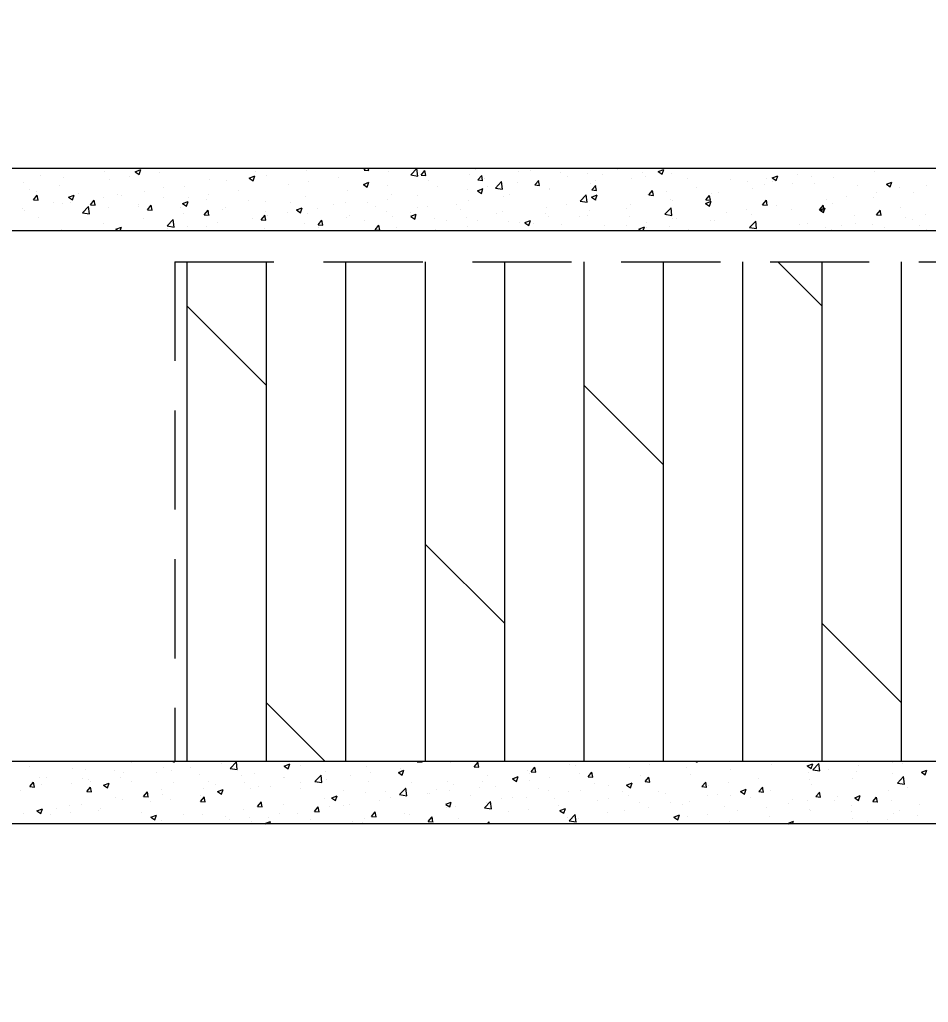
# Model space of a CAD drawing. Header units: millimetres. Extents: x 115500 to 206800, y -6300 to 53700.
# Drawn here: x 135354 to 138261, y 42729 to 45875 of the extents above; entities that cross this region are included whole.
import ezdxf

# ---------------------------------------------------------------- set-up
doc = ezdxf.new("R2010")
doc.units = ezdxf.units.MM
doc.linetypes.add('HIDDEN2', pattern=[4.7625, 3.175, -1.5875])
doc.layers.get('Defpoints').update_dxf_attribs({"color": 151, "lineweight": 9})
for name, color, linetype, lineweight in [('HT_Dim Grid$0$NDC_S_DIM', 1, 'Continuous', 15), ('NDC_S_BEAM', 3, 'HIDDEN2', 20), ('NDC_S_HATCH MATERIAL', 8, 'Continuous', 13), ('NDC_S_SLAB', 2, 'Continuous', 20)]:
    doc.layers.add(name, color=color, linetype=linetype, lineweight=lineweight)
doc.styles.add('HT_Dim Grid$0$NDC_DIM', font='', dxfattribs={"width": 0.75})
doc.styles.get('HT_Dim Grid$0$NDC_DIM').set_extended_font_data('Dotum')
doc.dimstyles.new('HT_Dim Grid$0$NDC_dim_150', dxfattribs={"dimscale": 150, "dimtxt": 2.5, "dimasz": 1.5, "dimexe": 1.5, "dimexo": 2.5, "dimgap": 1, "dimtad": 1, "dimdec": 0, "dimzin": 0, "dimdsep": 46, "dimtxsty": 'HT_Dim Grid$0$NDC_DIM', "dimblk": 'HT_Dim Grid$0$DIMMARK', "dimcen": 0.09, "dimdle": 1.2, "dimclrd": 1, "dimclre": 1, "dimclrt": 3, "dimadec": 0, "dimazin": 0, "dimtfac": 1, "dimtdec": 0, "dimtix": 1, "dimtofl": 0, "dimtmove": 0, "dimatfit": 3, "dimfxl": 8, "dimfxlon": 1, "dimtolj": 1, "dimtzin": 0, "dimarcsym": 0})

# ---------------------------------------------------------------- blocks, each defined once
blk = doc.blocks.new('HT_Dim Grid$0$DIMMARK')
at = {"layer": 'HT_Dim Grid$0$NDC_S_DIM', "color": 1}
blk.add_line((-1.5, 0), (1, 0), dxfattribs=at)
at = {"layer": 'HT_Dim Grid$0$NDC_S_DIM', "color": 2, "const_width": 0.1}
blk.add_lwpolyline([(-0.424, -0.424), (0.424, 0.424)], dxfattribs=at)
blk = doc.blocks.new('*D52')
at = {"layer": 'Defpoints', "color": 0, "ltscale": 200, "transparency": 16777216}
for p in [(191600, 51300), (130700, 38500), (191600, 38500)]:
    blk.add_point(p, dxfattribs=at)
at = {"layer": 'HT_Dim Grid$0$NDC_S_DIM', "color": 1, "lineweight": -2, "ltscale": 200, "transparency": 16777216}
for p, q in [((130700, 50100), (130700, 51525)), ((191600, 50100), (191600, 51525)), ((130925, 51300), (191375, 51300))]:
    blk.add_line(p, q, dxfattribs=at)
at = {"layer": 'HT_Dim Grid$0$NDC_S_DIM', "color": 1, "lineweight": -2, "ltscale": 200, "transparency": 16777216, "xscale": 225, "yscale": 225, "zscale": 225, "rotation": 180}
blk.add_blockref('HT_Dim Grid$0$DIMMARK', (130700, 51300), dxfattribs=at)
at = {"layer": 'HT_Dim Grid$0$NDC_S_DIM', "color": 1, "lineweight": -2, "ltscale": 200, "transparency": 16777216, "xscale": 225, "yscale": 225, "zscale": 225}
blk.add_blockref('HT_Dim Grid$0$DIMMARK', (191600, 51300), dxfattribs=at)
at = {"layer": 'HT_Dim Grid$0$NDC_S_DIM', "color": 3, "ltscale": 200, "transparency": 16777216, "insert": (161150, 51637.8), "char_height": 375, "attachment_point": 5, "style": 'HT_Dim Grid$0$NDC_DIM'}
blk.add_mtext('\\A1;60900', dxfattribs=at)
blk = doc.blocks.new('*D53')
at = {"layer": 'Defpoints', "color": 0, "ltscale": 200, "transparency": 16777216}
for p in [(140350, 50100), (130700, 38500), (140350, 38500)]:
    blk.add_point(p, dxfattribs=at)
at = {"layer": 'HT_Dim Grid$0$NDC_S_DIM', "color": 1, "lineweight": -2, "ltscale": 200, "transparency": 16777216}
for p, q in [((130700, 48900), (130700, 50325)), ((140350, 48900), (140350, 50325)), ((130925, 50100), (140125, 50100))]:
    blk.add_line(p, q, dxfattribs=at)
at = {"layer": 'HT_Dim Grid$0$NDC_S_DIM', "color": 1, "lineweight": -2, "ltscale": 200, "transparency": 16777216, "xscale": 225, "yscale": 225, "zscale": 225, "rotation": 180}
blk.add_blockref('HT_Dim Grid$0$DIMMARK', (130700, 50100), dxfattribs=at)
at = {"layer": 'HT_Dim Grid$0$NDC_S_DIM', "color": 1, "lineweight": -2, "ltscale": 200, "transparency": 16777216, "xscale": 225, "yscale": 225, "zscale": 225}
blk.add_blockref('HT_Dim Grid$0$DIMMARK', (140350, 50100), dxfattribs=at)
at = {"layer": 'HT_Dim Grid$0$NDC_S_DIM', "color": 3, "ltscale": 200, "transparency": 16777216, "insert": (135525, 50437.8), "char_height": 375, "attachment_point": 5, "style": 'HT_Dim Grid$0$NDC_DIM'}
blk.add_mtext('\\A1;9650', dxfattribs=at)

msp = doc.modelspace()

# ---------------------------------------------------------------- linework, layer by layer
at = {"layer": 'NDC_S_BEAM', "ltscale": 100}
for q in [(135850, 43500), (139950, 45100)]:
    msp.add_line((135850, 45100), q, dxfattribs=at)
at = {"layer": 'NDC_S_HATCH MATERIAL', "linetype": 'Continuous', "ltscale": 100}
for p, q in [((135371.1, 45400), (135371.2, 45400)), ((135371.2, 45400), (135371.2, 45400)), ((135420.6, 45377), (135420.6, 45377)), ((135626.8, 45389.9), (135626.8, 45389.9)), ((135704.2, 45372.3), (135704.2, 45372.3)), ((135723.6, 45388.2), (135741.4, 45395.1)), ((135723.6, 45388.2), (135736.2, 45379.6)), ((135736.2, 45379.6), (135741.3, 45395)), ((135800.4, 45384.9), (135800.4, 45384.9)), ((136088.6, 45367.9), (136106.4, 45374.7)), ((136101.2, 45359.3), (136106.4, 45374.6)), ((136110.1, 45389.9), (136110.1, 45389.9)), ((136144.7, 45376.4), (136144.7, 45376.4)), ((136273, 45392.7), (136273, 45392.7)), ((136456, 45393.6), (136461.4, 45400)), ((136456, 45393.6), (136471.2, 45392.2)), ((136470.9, 45392.2), (136469.4, 45400)), ((136534.4, 45390.2), (136534.4, 45390.2)), ((136598, 45398.5), (136598, 45398.5)), ((136605.2, 45377.9), (136625, 45398.5)), ((136605.2, 45378), (136627.7, 45374.4)), ((136627.7, 45374.3), (136624.9, 45398.5)), ((136638.2, 45377.6), (136650.4, 45392.2)), ((136638.2, 45377.6), (136653.3, 45376.3)), ((136653.1, 45376.2), (136650.1, 45392.2)), ((136792.5, 45380.4), (136792.5, 45380.4)), ((136813.3, 45396.1), (136813.3, 45396.1)), ((136820.3, 45361.7), (136832.6, 45376.3)), ((136835.2, 45360.3), (136832.3, 45376.2)), ((136922.9, 45398.3), (136922.9, 45398.3)), ((136948.9, 45390.4), (136948.9, 45390.4)), ((136988.4, 45390.9), (136988.4, 45390.9)), ((137084.5, 45384.6), (137084.5, 45384.6)), ((137108, 45374.3), (137108, 45374.3)), ((137171.6, 45382.7), (137171.6, 45382.7)), ((137220.1, 45378.9), (137220.1, 45378.9)), ((137267.8, 45395.3), (137267.8, 45395.3)), ((137345.5, 45385.9), (137345.5, 45385.9)), ((137355.7, 45373.2), (137355.7, 45373.2)), ((137397.1, 45388.8), (137414.9, 45395.6)), ((137397.1, 45388.7), (137409.7, 45380.2)), ((137409.7, 45380.2), (137414.9, 45395.5)), ((137438.7, 45383.2), (137438.7, 45383.2)), ((137762.2, 45368.5), (137780, 45375.3)), ((137774.8, 45359.8), (137779.9, 45375.2)), ((137841.3, 45379.5), (137841.3, 45379.5)), ((137886.9, 45373.3), (137886.9, 45373.3)), ((138035, 45398.8), (138035, 45398.8)), ((138088.6, 45388.7), (138088.6, 45388.7)), ((135366.5, 45354.6), (135366.5, 45354.6)), ((135480.2, 45342.8), (135480.2, 45342.8)), ((135494.8, 45370.9), (135494.8, 45370.9)), ((135640.6, 45363.9), (135640.6, 45363.9)), ((135882.4, 45339.5), (135882.4, 45339.5)), ((135961.9, 45364.4), (135961.9, 45364.4)), ((136014.3, 45358.6), (136014.3, 45358.6)), ((136088.6, 45367.8), (136101.2, 45359.3)), ((136214.2, 45348), (136214.2, 45348)), ((136277.8, 45356.4), (136277.8, 45356.4)), ((136374, 45369.1), (136374, 45369.1)), ((136453.6, 45347.5), (136466.3, 45339)), ((136453.7, 45347.6), (136471.4, 45354.4)), ((136466.3, 45339), (136471.4, 45354.3)), ((136532.3, 45345.1), (136532.3, 45345.1)), ((136660.6, 45361.3), (136660.6, 45361.3)), ((136692.1, 45340), (136692.1, 45340)), ((136820.3, 45361.7), (136835.5, 45360.3)), ((136840.2, 45365.4), (136840.2, 45365.4)), ((136851.4, 45340.5), (136851.4, 45340.5)), ((136876.3, 45335.8), (136896.1, 45356.4)), ((136898.8, 45332.3), (136896, 45356.4)), ((136947.6, 45353.2), (136947.6, 45353.2)), ((137002.5, 45345.7), (137014.8, 45360.3)), ((137002.5, 45345.7), (137017.7, 45344.4)), ((137017.4, 45344.4), (137014.5, 45360.3)), ((137180, 45349), (137180, 45349)), ((137184.7, 45329.8), (137197, 45344.4)), ((137199.6, 45328.4), (137196.7, 45344.3)), ((137197.4, 45360.5), (137197.4, 45360.5)), ((137310.4, 45366.9), (137310.4, 45366.9)), ((137491.3, 45367.4), (137491.3, 45367.4)), ((137626.9, 45361.7), (137626.9, 45361.7)), ((137681.5, 45358.4), (137681.5, 45358.4)), ((137738.8, 45347.9), (137738.8, 45347.9)), ((137745.1, 45366.8), (137745.1, 45366.8)), ((137762.1, 45368.4), (137774.8, 45359.8)), ((137762.5, 45356), (137762.5, 45356)), ((137826.3, 45351.8), (137826.3, 45351.8)), ((137898.1, 45350.3), (137898.1, 45350.3)), ((137958.2, 45370.8), (137958.2, 45370.8)), ((138033.6, 45344.5), (138033.6, 45344.5)), ((138127.2, 45348.1), (138145, 45354.9)), ((138127.2, 45348), (138139.8, 45339.5)), ((138139.8, 45339.5), (138144.9, 45354.9)), ((138255.1, 45342.6), (138255.1, 45342.6)), ((135384, 45330.1), (135384, 45330.1)), ((135398.1, 45298.1), (135410.3, 45312.7)), ((135408, 45323.6), (135408, 45323.6)), ((135413, 45296.7), (135410.1, 45312.7)), ((135510.2, 45306.3), (135528, 45313.2)), ((135522.8, 45297.7), (135527.9, 45313.1)), ((135543.6, 45317.9), (135543.6, 45317.9)), ((135665.7, 45313.6), (135665.7, 45313.6)), ((135679.1, 45312.1), (135679.1, 45312.1)), ((135754.1, 45323.3), (135754.1, 45323.3)), ((135813.8, 45339), (135813.8, 45339)), ((135957.6, 45314.2), (135957.6, 45314.2)), ((136053.8, 45326.9), (136053.8, 45326.9)), ((136269.9, 45308.2), (136269.9, 45308.2)), ((136401.8, 45327.2), (136401.8, 45327.2)), ((136544, 45314.6), (136544, 45314.6)), ((136627.4, 45311), (136627.4, 45311)), ((136787.8, 45332.1), (136787.8, 45332.1)), ((136818.6, 45327.1), (136831.3, 45318.6)), ((136818.7, 45327.2), (136836.5, 45334)), ((136831.3, 45318.6), (136836.4, 45334)), ((136876.2, 45335.9), (136898.8, 45332.4)), ((136901.1, 45309.7), (136901.1, 45309.7)), ((136919.8, 45313.7), (136919.8, 45313.7)), ((137048.1, 45330), (137048.1, 45330)), ((137049.2, 45335.1), (137049.2, 45335.1)), ((137147.4, 45293.8), (137167.1, 45314.4)), ((137169.9, 45290.3), (137167.1, 45314.4)), ((137183.7, 45306.9), (137201.5, 45313.7)), ((137184.7, 45329.8), (137199.9, 45328.5)), ((137196.3, 45298.3), (137201.5, 45313.6)), ((137361.3, 45316.3), (137361.3, 45316.3)), ((137366.9, 45313.9), (137379.1, 45328.5)), ((137366.9, 45313.9), (137382.1, 45312.5)), ((137381.8, 45312.5), (137378.9, 45328.4)), ((137424.9, 45324.6), (137424.9, 45324.6)), ((137521.1, 45337.3), (137521.1, 45337.3)), ((137549.1, 45297.9), (137561.3, 45312.5)), ((137564, 45296.5), (137561, 45312.5)), ((137567.6, 45317.7), (137567.6, 45317.7)), ((137590.6, 45322.5), (137590.6, 45322.5)), ((137698, 45335.5), (137698, 45335.5)), ((137998.5, 45308.8), (137998.5, 45308.8)), ((138094.7, 45321.4), (138094.7, 45321.4)), ((138169.2, 45338.8), (138169.2, 45338.8)), ((138213.8, 45320.4), (138213.8, 45320.4)), ((135398.1, 45298.1), (135413.3, 45296.8)), ((135461.5, 45289.5), (135461.5, 45289.5)), ((135491.7, 45286.3), (135491.7, 45286.3)), ((135510.1, 45306.2), (135522.8, 45297.7)), ((135517.6, 45288.2), (135517.6, 45288.2)), ((135554.6, 45256.6), (135574.3, 45277.2)), ((135577.1, 45253), (135574.3, 45277.2)), ((135580.3, 45282.2), (135592.5, 45296.8)), ((135580.3, 45282.2), (135595.5, 45280.9)), ((135595.2, 45280.8), (135592.3, 45296.7)), ((135597.1, 45283.7), (135597.1, 45283.7)), ((135623.7, 45305.4), (135623.7, 45305.4)), ((135732.7, 45278), (135732.7, 45278)), ((135733.6, 45284.7), (135733.6, 45284.7)), ((135762.5, 45266.3), (135774.7, 45280.8)), ((135777.4, 45264.9), (135774.4, 45280.8)), ((135814.7, 45306.4), (135814.7, 45306.4)), ((135875.2, 45286), (135893, 45292.8)), ((135875.2, 45285.9), (135887.8, 45277.4)), ((135887.8, 45277.4), (135893, 45292.7)), ((135894, 45305.9), (135894, 45305.9)), ((135950.3, 45300.7), (135950.3, 45300.7)), ((136085.9, 45294.9), (136085.9, 45294.9)), ((136141.6, 45291.9), (136141.6, 45291.9)), ((136221.5, 45289.2), (136221.5, 45289.2)), ((136357.1, 45283.5), (136357.1, 45283.5)), ((136395.8, 45289.2), (136395.8, 45289.2)), ((136467.6, 45290), (136467.6, 45290)), ((136492.7, 45277.7), (136492.7, 45277.7)), ((136531.2, 45298.4), (136531.2, 45298.4)), ((136657.5, 45276.8), (136657.5, 45276.8)), ((136753, 45284.2), (136753, 45284.2)), ((136789.4, 45295.8), (136789.4, 45295.8)), ((137104.7, 45282.5), (137104.7, 45282.5)), ((137147.3, 45293.9), (137169.9, 45290.4)), ((137183.7, 45306.8), (137196.3, 45298.3)), ((137200.9, 45295.2), (137200.9, 45295.2)), ((137307.4, 45282.4), (137307.4, 45282.4)), ((137435.7, 45298.6), (137435.7, 45298.6)), ((137442.5, 45297.1), (137442.5, 45297.1)), ((137548.7, 45286.5), (137566.5, 45293.4)), ((137548.7, 45286.4), (137561.3, 45277.9)), ((137549.1, 45297.9), (137564.3, 45296.6)), ((137561.3, 45277.9), (137566.5, 45293.3)), ((137731.3, 45282), (137743.5, 45296.6)), ((137731.3, 45282), (137746.4, 45280.6)), ((137746.2, 45280.6), (137743.2, 45296.5)), ((137774.5, 45279.3), (137774.5, 45279.3)), ((137913.4, 45266), (137925.7, 45280.6)), ((137928.3, 45264.7), (137925.4, 45280.6)), ((137934.9, 45300.4), (137934.9, 45300.4)), ((137955.1, 45286.3), (137955.1, 45286.3)), ((138085.5, 45304.2), (138085.5, 45304.2)), ((135363.4, 45270.1), (135363.4, 45270.1)), ((135369.4, 45262.7), (135369.4, 45262.7)), ((135554.5, 45256.7), (135577.1, 45253.1)), ((135573.8, 45263.7), (135573.8, 45263.7)), ((135637.4, 45272.1), (135637.4, 45272.1)), ((135762.5, 45266.3), (135777.7, 45264.9)), ((135868.3, 45272.3), (135868.3, 45272.3)), ((135879.3, 45255), (135879.3, 45255)), ((135944.7, 45250.3), (135956.9, 45264.9)), ((135944.7, 45250.3), (135959.8, 45249)), ((135959.6, 45248.9), (135956.6, 45264.9)), ((136003.9, 45266.5), (136003.9, 45266.5)), ((136011.2, 45274), (136011.2, 45274)), ((136126.8, 45234.4), (136139.1, 45249)), ((136141.7, 45233), (136138.8, 45248.9)), ((136139.5, 45260.8), (136139.5, 45260.8)), ((136147.4, 45247.8), (136147.4, 45247.8)), ((136211, 45256.2), (136211, 45256.2)), ((136240.2, 45265.6), (136258, 45272.5)), ((136240.2, 45265.6), (136252.8, 45257)), ((136247.7, 45263.7), (136247.7, 45263.7)), ((136252.8, 45257), (136258, 45272.4)), ((136275.1, 45255.1), (136275.1, 45255.1)), ((136307.2, 45268.9), (136307.2, 45268.9)), ((136410.7, 45249.4), (136410.7, 45249.4)), ((136529.2, 45260.5), (136529.2, 45260.5)), ((136604.8, 45258.8), (136604.8, 45258.8)), ((136605.2, 45245.2), (136617.9, 45236.7)), ((136605.3, 45245.3), (136623.1, 45252.1)), ((136617.9, 45236.7), (136623, 45252)), ((136628.3, 45272), (136628.3, 45272)), ((136763.9, 45266.3), (136763.9, 45266.3)), ((136880.7, 45253), (136880.7, 45253)), ((136899.5, 45260.6), (136899.5, 45260.6)), ((137035.1, 45254.8), (137035.1, 45254.8)), ((137041.1, 45274.1), (137041.1, 45274.1)), ((137045, 45245.4), (137045, 45245.4)), ((137146.2, 45246.2), (137146.2, 45246.2)), ((137170.6, 45249.1), (137170.6, 45249.1)), ((137176.9, 45264.5), (137176.9, 45264.5)), ((137294.4, 45271.6), (137294.4, 45271.6)), ((137418.4, 45251.7), (137438.2, 45272.3)), ((137418.4, 45251.8), (137441, 45248.3)), ((137441, 45248.2), (137438.2, 45272.3)), ((137614.7, 45258.3), (137614.7, 45258.3)), ((137678.3, 45266.6), (137678.3, 45266.6)), ((137694.9, 45251), (137694.9, 45251)), ((137823.2, 45267.2), (137823.2, 45267.2)), ((137913.4, 45266), (137928.6, 45264.7)), ((137913.7, 45266.1), (137926.4, 45257.6)), ((137913.8, 45266.2), (137931.6, 45273)), ((137926.4, 45257.6), (137931.5, 45272.9)), ((138024.5, 45247.2), (138024.5, 45247.2)), ((138095.6, 45250.1), (138107.9, 45264.7)), ((138095.6, 45250.1), (138110.8, 45248.8)), ((138110.5, 45248.7), (138107.6, 45264.6)), ((138172.7, 45272.6), (138172.7, 45272.6)), ((138251.9, 45250.8), (138251.9, 45250.8)), ((135413.4, 45242.6), (135413.4, 45242.6)), ((135620.6, 45220.8), (135620.6, 45220.8)), ((135751, 45238.7), (135751, 45238.7)), ((135825.6, 45214.5), (135845.4, 45235.1)), ((135825.6, 45214.6), (135848.2, 45211.1)), ((135848.2, 45211), (135845.4, 45235.1)), ((135890.8, 45214.1), (135890.8, 45214.1)), ((135987, 45226.7), (135987, 45226.7)), ((136099.6, 45238.3), (136099.6, 45238.3)), ((136126.8, 45234.4), (136142, 45233)), ((136266.8, 45223.6), (136266.8, 45223.6)), ((136309, 45218.4), (136321.3, 45233)), ((136309, 45218.4), (136324.2, 45217.1)), ((136323.9, 45217.1), (136321, 45233)), ((136398.8, 45242.6), (136398.8, 45242.6)), ((136456.7, 45233.4), (136456.7, 45233.4)), ((136491.2, 45202.5), (136503.5, 45217.1)), ((136506.1, 45201.1), (136503.2, 45217)), ((136546.2, 45243.6), (136546.2, 45243.6)), ((136681.8, 45237.9), (136681.8, 45237.9)), ((136721, 45232), (136721, 45232)), ((136784.5, 45240.3), (136784.5, 45240.3)), ((136817.4, 45232.2), (136817.4, 45232.2)), ((136916.7, 45229.2), (136916.7, 45229.2)), ((136953, 45226.4), (136953, 45226.4)), ((136970.3, 45225), (136988.1, 45231.8)), ((136970.3, 45224.9), (136982.9, 45216.3)), ((136982.9, 45216.3), (136988, 45231.7)), ((136998.1, 45220.8), (136998.1, 45220.8)), ((137088.6, 45220.7), (137088.6, 45220.7)), ((137224.2, 45215), (137224.2, 45215)), ((137294.5, 45216.1), (137294.5, 45216.1)), ((137306.2, 45243.4), (137306.2, 45243.4)), ((137358.1, 45224.5), (137358.1, 45224.5)), ((137432.6, 45214.1), (137432.6, 45214.1)), ((137441.8, 45237.6), (137441.8, 45237.6)), ((137454.3, 45237.1), (137454.3, 45237.1)), ((137564.5, 45233.1), (137564.5, 45233.1)), ((137577.4, 45231.9), (137577.4, 45231.9)), ((137689.5, 45209.7), (137709.3, 45230.3)), ((137712, 45206.2), (137709.2, 45230.3)), ((137713, 45226.2), (137713, 45226.2)), ((137848.6, 45220.5), (137848.6, 45220.5)), ((137876.4, 45221.8), (137876.4, 45221.8)), ((137984.2, 45214.7), (137984.2, 45214.7)), ((138027.9, 45221.3), (138027.9, 45221.3)), ((138082.4, 45219.6), (138082.4, 45219.6)), ((138188.3, 45242.4), (138188.3, 45242.4)), ((138210.7, 45235.9), (138210.7, 45235.9)), ((138233.5, 45216.9), (138233.5, 45216.9)), ((135488.7, 45201.8), (135488.7, 45201.8)), ((135661.8, 45204.1), (135679.6, 45210.9)), ((135661.8, 45204), (135667.6, 45200)), ((135675.9, 45200), (135679.5, 45210.8)), ((135827.2, 45205.7), (135827.2, 45205.7)), ((135951.5, 45212.9), (135951.5, 45212.9)), ((136138.5, 45207.3), (136138.5, 45207.3)), ((136308.6, 45208), (136308.6, 45208)), ((136491.2, 45202.5), (136506.4, 45201.2)), ((136560.5, 45210.8), (136560.5, 45210.8)), ((136684.7, 45200), (136685.6, 45201.2)), ((136685.6, 45200), (136685.4, 45201.1)), ((136786.3, 45211.3), (136786.3, 45211.3)), ((137335.3, 45204.6), (137353.1, 45211.4)), ((137335.3, 45204.5), (137342, 45200)), ((137349.3, 45200), (137353.1, 45211.4)), ((137359.8, 45209.3), (137359.8, 45209.3)), ((137495.4, 45203.5), (137495.4, 45203.5)), ((137689.5, 45209.8), (137712.1, 45206.3)), ((137868.1, 45200.2), (137868.1, 45200.2)), ((137931.7, 45208.6), (137931.7, 45208.6)), ((137952, 45201.7), (137952, 45201.7)), ((138119.8, 45209), (138119.8, 45209)), ((138255.4, 45203.3), (138255.4, 45203.3)), ((135890, 43500), (135890, 45100)), ((136144, 43500), (136144, 45100)), ((136398, 43500), (136398, 45100)), ((136652, 43500), (136652, 45100)), ((136906, 43500), (136906, 45100)), ((137160, 43500), (137160, 45100)), ((137414, 43500), (137414, 45100)), ((137668, 43500), (137668, 45100)), ((137921.9, 44957.9), (137779.9, 45100)), ((137922, 43500), (137922, 45100)), ((138176, 43500), (138176, 45100)), ((136143.9, 44703.9), (135889.9, 44957.9)), ((137413.9, 44449.9), (137159.9, 44703.9)), ((136905.9, 43941.9), (136651.9, 44195.9)), ((138175.9, 43687.9), (137921.9, 43941.9)), ((136331.9, 43500), (136143.9, 43687.9)), ((135712.3, 43498.1), (135712.3, 43498.1)), ((135843.9, 43500), (135848.2, 43497.1)), ((135848.2, 43497.1), (135849.2, 43500)), ((135946.4, 43498.4), (135946.4, 43498.4)), ((135998.2, 43491.9), (135998.2, 43491.9)), ((136027.7, 43477.7), (136047.5, 43498.3)), ((136050.2, 43474.2), (136047.4, 43498.3)), ((136200.6, 43485.3), (136213.3, 43476.7)), ((136200.7, 43485.3), (136218.5, 43492.2)), ((136213.3, 43476.7), (136218.4, 43492.1)), ((136253.7, 43485.5), (136253.7, 43485.5)), ((136464.3, 43484.9), (136464.3, 43484.9)), ((136626.2, 43498.9), (136627.1, 43500)), ((136626.2, 43498.9), (136641.4, 43497.6)), ((136641.1, 43497.5), (136640.7, 43500)), ((136732.2, 43497.2), (136732.2, 43497.2)), ((136808.4, 43483), (136820.6, 43497.6)), ((136823.3, 43481.6), (136820.4, 43497.5)), ((137112.1, 43488.8), (137112.1, 43488.8)), ((137132, 43486.5), (137132, 43486.5)), ((137369.3, 43489.7), (137369.3, 43489.7)), ((137518.2, 43500), (137521.8, 43497.6)), ((137521.8, 43497.6), (137522.6, 43500)), ((137758.3, 43491.6), (137758.3, 43491.6)), ((137874.2, 43485.9), (137892, 43492.7)), ((137874.2, 43485.8), (137886.8, 43477.3)), ((137886.8, 43477.3), (137892, 43492.6)), ((137891.6, 43472.9), (137911.3, 43493.5)), ((137914.1, 43469.4), (137911.3, 43493.5)), ((138039.1, 43486.5), (138039.1, 43486.5)), ((138147.2, 43497.8), (138147.2, 43497.8)), ((138178.6, 43494.4), (138178.6, 43494.4)), ((135386, 43482.6), (135386, 43482.6)), ((135521.5, 43476.9), (135521.5, 43476.9)), ((135564.2, 43472.6), (135564.2, 43472.6)), ((135657.1, 43471.1), (135657.1, 43471.1)), ((135686.1, 43463.1), (135686.1, 43463.1)), ((135792.7, 43465.4), (135792.7, 43465.4)), ((135814.4, 43479.3), (135814.4, 43479.3)), ((135838.4, 43470.9), (135838.4, 43470.9)), ((135902, 43479.2), (135902, 43479.2)), ((135928.3, 43459.7), (135928.3, 43459.7)), ((136027.6, 43477.8), (136050.2, 43474.3)), ((136063.9, 43454), (136063.9, 43454)), ((136105.6, 43460), (136105.6, 43460)), ((136298.8, 43435.7), (136318.6, 43456.3)), ((136321.3, 43432.2), (136318.5, 43456.3)), ((136333.9, 43467), (136333.9, 43467)), ((136412, 43455), (136412, 43455)), ((136475.6, 43463.4), (136475.6, 43463.4)), ((136565.7, 43465), (136583.5, 43471.8)), ((136565.7, 43464.9), (136578.3, 43456.4)), ((136571.8, 43476), (136571.8, 43476)), ((136578.3, 43456.4), (136583.4, 43471.7)), ((136808.4, 43483), (136823.6, 43481.7)), ((136851.9, 43453.5), (136851.9, 43453.5)), ((136980.2, 43469.8), (136980.2, 43469.8)), ((136983.9, 43461), (136983.9, 43461)), ((136990.6, 43467), (137002.8, 43481.6)), ((136990.6, 43467), (137005.8, 43465.7)), ((137005.5, 43465.7), (137002.5, 43481.6)), ((137145.3, 43460.2), (137145.3, 43460.2)), ((137172.8, 43451.1), (137185, 43465.7)), ((137187.7, 43449.7), (137184.7, 43465.6)), ((137305.7, 43481.3), (137305.7, 43481.3)), ((137341, 43456.1), (137341, 43456.1)), ((137489.1, 43481.5), (137489.1, 43481.5)), ((137499.6, 43457.4), (137499.6, 43457.4)), ((137630, 43475.3), (137630, 43475.3)), ((137879.3, 43465.4), (137879.3, 43465.4)), ((137891.5, 43473), (137914.1, 43469.5)), ((137942.9, 43473.8), (137942.9, 43473.8)), ((138030.5, 43468.9), (138030.5, 43468.9)), ((138145.9, 43460.2), (138145.9, 43460.2)), ((138239.2, 43465.6), (138257, 43472.4)), ((138239.2, 43465.5), (138251.8, 43456.9)), ((138251.8, 43456.9), (138257, 43472.3)), ((135386.2, 43419.4), (135398.4, 43434)), ((135401.1, 43418.1), (135398.1, 43434)), ((135416.1, 43447.2), (135416.1, 43447.2)), ((135423.8, 43426.1), (135423.8, 43426.1)), ((135439.5, 43448.5), (135439.5, 43448.5)), ((135518.2, 43428.7), (135518.2, 43428.7)), ((135555.7, 43445.2), (135555.7, 43445.2)), ((135575.1, 43442.8), (135575.1, 43442.8)), ((135581.8, 43437.1), (135581.8, 43437.1)), ((135622.2, 43423.8), (135640, 43430.6)), ((135622.2, 43423.7), (135634.8, 43415.1)), ((135634.8, 43415.1), (135640, 43430.5)), ((135678, 43449.8), (135678, 43449.8)), ((135710.7, 43437), (135710.7, 43437)), ((135846.3, 43431.3), (135846.3, 43431.3)), ((135957.5, 43434.6), (135957.5, 43434.6)), ((135981.9, 43425.6), (135981.9, 43425.6)), ((136073.7, 43431.7), (136073.7, 43431.7)), ((136155.4, 43421.2), (136155.4, 43421.2)), ((136199.5, 43448.2), (136199.5, 43448.2)), ((136202, 43447.9), (136202, 43447.9)), ((136251.6, 43433.9), (136251.6, 43433.9)), ((136298.7, 43435.8), (136321.3, 43432.3)), ((136335.1, 43442.5), (136335.1, 43442.5)), ((136470.7, 43436.8), (136470.7, 43436.8)), ((136606.3, 43431), (136606.3, 43431)), ((136721.4, 43435.6), (136721.4, 43435.6)), ((136741.9, 43425.3), (136741.9, 43425.3)), ((136835.7, 43435.6), (136835.7, 43435.6)), ((136930.7, 43444.7), (136948.5, 43451.5)), ((136930.7, 43444.6), (136943.3, 43436)), ((136943.3, 43436), (136948.5, 43451.4)), ((136985.5, 43439.1), (136985.5, 43439.1)), ((137049.1, 43447.5), (137049.1, 43447.5)), ((137172.8, 43451.1), (137188, 43449.8)), ((137192.9, 43430.7), (137192.9, 43430.7)), ((137239.4, 43422.1), (137239.4, 43422.1)), ((137295.7, 43424.2), (137308.4, 43415.7)), ((137295.8, 43424.3), (137313.5, 43431.1)), ((137308.4, 43415.7), (137313.5, 43431.1)), ((137355, 43435.2), (137367.2, 43449.8)), ((137355, 43435.2), (137370.1, 43433.8)), ((137369.9, 43433.8), (137366.9, 43449.7)), ((137367.7, 43438.4), (137367.7, 43438.4)), ((137537.1, 43419.2), (137549.4, 43433.8)), ((137552, 43417.8), (137549.1, 43433.8)), ((137559.1, 43423.3), (137559.1, 43423.3)), ((137622.7, 43431.6), (137622.7, 43431.6)), ((137718.9, 43444.3), (137718.9, 43444.3)), ((137882.4, 43443.5), (137882.4, 43443.5)), ((137887.2, 43426.1), (137887.2, 43426.1)), ((138017.6, 43444), (138017.6, 43444)), ((138162.6, 43430.8), (138182.4, 43451.5)), ((138162.6, 43430.9), (138185.2, 43427.4)), ((138185.2, 43427.3), (138182.4, 43451.4)), ((135357.8, 43407.6), (135357.8, 43407.6)), ((135386.2, 43419.4), (135401.4, 43418.1)), ((135568.4, 43403.5), (135580.6, 43418.1)), ((135568.4, 43403.5), (135583.5, 43402.2)), ((135583.3, 43402.1), (135580.3, 43418)), ((135750.5, 43387.6), (135762.8, 43402.2)), ((135765.4, 43386.2), (135762.5, 43402.1)), ((135809.3, 43409.2), (135809.3, 43409.2)), ((135811.3, 43394.8), (135811.3, 43394.8)), ((135931.4, 43391.7), (135931.4, 43391.7)), ((135943.3, 43413.8), (135943.3, 43413.8)), ((135987.2, 43403.4), (136005, 43410.2)), ((135987.2, 43403.3), (135999.8, 43394.8)), ((135999.8, 43394.8), (136005, 43410.2)), ((136091.8, 43412.8), (136091.8, 43412.8)), ((136117.5, 43419.8), (136117.5, 43419.8)), ((136253, 43414.1), (136253, 43414.1)), ((136352.3, 43383.1), (136370.1, 43389.9)), ((136364.9, 43374.5), (136370, 43389.8)), ((136388.6, 43408.4), (136388.6, 43408.4)), ((136461.2, 43400.3), (136461.2, 43400.3)), ((136524.2, 43402.7), (136524.2, 43402.7)), ((136569.8, 43393.6), (136589.6, 43414.2)), ((136569.8, 43393.7), (136592.4, 43390.2)), ((136589.5, 43416.6), (136589.5, 43416.6)), ((136592.4, 43390.1), (136589.6, 43414.2)), ((136659.8, 43396.9), (136659.8, 43396.9)), ((136665.4, 43397), (136665.4, 43397)), ((136687.6, 43410.2), (136687.6, 43410.2)), ((136728.9, 43405.3), (136728.9, 43405.3)), ((136795.4, 43391.2), (136795.4, 43391.2)), ((136825.1, 43418), (136825.1, 43418)), ((136877.4, 43419.6), (136877.4, 43419.6)), ((137013, 43413.9), (137013, 43413.9)), ((137044.7, 43405.3), (137044.7, 43405.3)), ((137109, 43404.3), (137109, 43404.3)), ((137148.6, 43408.1), (137148.6, 43408.1)), ((137284.2, 43402.4), (137284.2, 43402.4)), ((137302.5, 43389.5), (137302.5, 43389.5)), ((137398.7, 43402.1), (137398.7, 43402.1)), ((137419.8, 43396.7), (137419.8, 43396.7)), ((137537.1, 43419.2), (137552.3, 43417.9)), ((137555.4, 43390.9), (137555.4, 43390.9)), ((137586.1, 43392.7), (137586.1, 43392.7)), ((137627, 43390.8), (137627, 43390.8)), ((137660.8, 43404), (137678.6, 43410.8)), ((137660.8, 43403.9), (137673.4, 43395.4)), ((137673.4, 43395.4), (137678.5, 43410.7)), ((137719.3, 43403.3), (137731.6, 43417.9)), ((137719.3, 43403.3), (137734.5, 43402)), ((137734.2, 43401.9), (137731.3, 43417.8)), ((137734.3, 43418.1), (137734.3, 43418.1)), ((137755.2, 43407), (137755.2, 43407)), ((137901.5, 43387.4), (137913.8, 43401.9)), ((137916.4, 43386), (137913.5, 43401.9)), ((138025.8, 43383.6), (138043.6, 43390.5)), ((138038.4, 43375), (138043.6, 43390.4)), ((138132.7, 43407.4), (138132.7, 43407.4)), ((138196.3, 43415.8), (138196.3, 43415.8)), ((135513.1, 43358.3), (135513.1, 43358.3)), ((135552.6, 43360.6), (135552.6, 43360.6)), ((135661.2, 43383.8), (135661.2, 43383.8)), ((135683, 43378.5), (135683, 43378.5)), ((135750.5, 43387.6), (135765.7, 43386.2)), ((135771.6, 43370.7), (135771.6, 43370.7)), ((135835.2, 43379.1), (135835.2, 43379.1)), ((135932.7, 43371.6), (135945, 43386.2)), ((135932.7, 43371.6), (135947.9, 43370.3)), ((135947.6, 43370.2), (135944.7, 43386.2)), ((136114.9, 43355.7), (136127.2, 43370.3)), ((136129.8, 43354.3), (136126.9, 43370.2)), ((136198.9, 43363.4), (136198.9, 43363.4)), ((136330.8, 43382.4), (136330.8, 43382.4)), ((136352.2, 43383), (136364.9, 43374.5)), ((136391.4, 43359.3), (136391.4, 43359.3)), ((136408.7, 43363.2), (136408.7, 43363.2)), ((136504.9, 43375.9), (136504.9, 43375.9)), ((136539.5, 43384.8), (136539.5, 43384.8)), ((136717.3, 43362.7), (136735.1, 43369.6)), ((136717.3, 43362.6), (136729.9, 43354.1)), ((136729.9, 43354.1), (136735.1, 43369.5)), ((136840.9, 43351.6), (136860.7, 43372.2)), ((136848.8, 43369), (136848.8, 43369)), ((136863.5, 43348.1), (136860.6, 43372.2)), ((136896.6, 43379.8), (136896.6, 43379.8)), ((136931, 43385.5), (136931, 43385.5)), ((136977.1, 43385.2), (136977.1, 43385.2)), ((137066.6, 43379.7), (137066.6, 43379.7)), ((137078.5, 43360), (137078.5, 43360)), ((137202.2, 43374), (137202.2, 43374)), ((137238.9, 43381.1), (137238.9, 43381.1)), ((137337.8, 43368.3), (137337.8, 43368.3)), ((137438, 43367.2), (137438, 43367.2)), ((137473.4, 43362.6), (137473.4, 43362.6)), ((137496.5, 43372.9), (137496.5, 43372.9)), ((137691, 43385.2), (137691, 43385.2)), ((137812.5, 43365.2), (137812.5, 43365.2)), ((137826.6, 43379.5), (137826.6, 43379.5)), ((137876.1, 43373.6), (137876.1, 43373.6)), ((137901.5, 43387.3), (137916.7, 43386)), ((137962.2, 43373.8), (137962.2, 43373.8)), ((137972.3, 43386.3), (137972.3, 43386.3)), ((138014.5, 43359.4), (138014.5, 43359.4)), ((138025.8, 43383.5), (138038.4, 43375)), ((138083.7, 43371.4), (138095.9, 43386)), ((138083.7, 43371.4), (138098.9, 43370.1)), ((138098.6, 43370), (138095.7, 43385.9)), ((138097.8, 43368), (138097.8, 43368)), ((138142.8, 43375.7), (138142.8, 43375.7)), ((138233.4, 43362.3), (138233.4, 43362.3)), ((135364.9, 43332.9), (135364.9, 43332.9)), ((135408.8, 43341.8), (135426.6, 43348.7)), ((135408.8, 43341.7), (135421.4, 43333.2)), ((135420.7, 43341.6), (135420.7, 43341.6)), ((135421.4, 43333.2), (135426.5, 43348.6)), ((135451.4, 43328.5), (135451.4, 43328.5)), ((135471, 43347.8), (135471, 43347.8)), ((135515, 43336.9), (135515, 43336.9)), ((135606.6, 43342), (135606.6, 43342)), ((135611.2, 43349.6), (135611.2, 43349.6)), ((135742.2, 43336.3), (135742.2, 43336.3)), ((135773.8, 43321.5), (135791.6, 43328.3)), ((135786.4, 43312.9), (135791.6, 43328.2)), ((135877.8, 43330.6), (135877.8, 43330.6)), ((135940.2, 43329.2), (135940.2, 43329.2)), ((136070.6, 43347.1), (136070.6, 43347.1)), ((136114.9, 43355.7), (136130.1, 43354.4)), ((136184.7, 43333.7), (136184.7, 43333.7)), ((136243.2, 43333.9), (136243.2, 43333.9)), ((136297.1, 43339.7), (136309.3, 43354.3)), ((136297.1, 43339.7), (136312.3, 43338.4)), ((136312, 43338.4), (136309.1, 43354.3)), ((136345.2, 43354.8), (136345.2, 43354.8)), ((136479.3, 43323.8), (136491.5, 43338.4)), ((136494.2, 43322.4), (136491.2, 43338.3)), ((136586.4, 43332), (136586.4, 43332)), ((136600.3, 43329), (136600.3, 43329)), ((136718.4, 43351.1), (136718.4, 43351.1)), ((136748.5, 43354.4), (136748.5, 43354.4)), ((136840.9, 43351.7), (136863.5, 43348.2)), ((136918.7, 43338.9), (136918.7, 43338.9)), ((136982.3, 43347.3), (136982.3, 43347.3)), ((137082.3, 43342.4), (137100.1, 43349.2)), ((137082.3, 43342.3), (137094.9, 43333.8)), ((137094.9, 43333.8), (137100.1, 43349.1)), ((137112, 43309.5), (137131.8, 43330.2)), ((137134.5, 43306), (137131.7, 43330.1)), ((137236.3, 43337.6), (137236.3, 43337.6)), ((137289.9, 43341.8), (137289.9, 43341.8)), ((137364.6, 43353.8), (137364.6, 43353.8)), ((137447.4, 43322), (137465.2, 43328.9)), ((137460, 43313.4), (137465.1, 43328.8)), ((137555.9, 43331.5), (137555.9, 43331.5)), ((137609, 43356.8), (137609, 43356.8)), ((137652.1, 43344.1), (137652.1, 43344.1)), ((137744.5, 43351.1), (137744.5, 43351.1)), ((137880.1, 43345.4), (137880.1, 43345.4)), ((137884.1, 43341.5), (137884.1, 43341.5)), ((138015.7, 43339.6), (138015.7, 43339.6)), ((138151.3, 43333.9), (138151.3, 43333.9)), ((138168.2, 43342.8), (138168.2, 43342.8)), ((138225.7, 43328.2), (138225.7, 43328.2)), ((135773.8, 43321.4), (135786.4, 43312.9)), ((135808.3, 43310.2), (135808.3, 43310.2)), ((136013.4, 43324.9), (136013.4, 43324.9)), ((136025, 43312.7), (136025, 43312.7)), ((136088.5, 43321), (136088.5, 43321)), ((136095.1, 43308.5), (136095.1, 43308.5)), ((136138.8, 43301.1), (136140.4, 43300)), ((136138.9, 43301.2), (136156.6, 43308)), ((136149, 43319.1), (136149, 43319.1)), ((136154, 43300), (136156.6, 43307.9)), ((136284.6, 43313.4), (136284.6, 43313.4)), ((136420.1, 43307.7), (136420.1, 43307.7)), ((136452.2, 43303.6), (136452.2, 43303.6)), ((136458.1, 43315.8), (136458.1, 43315.8)), ((136479.3, 43323.8), (136494.5, 43322.5)), ((136555.7, 43301.9), (136555.7, 43301.9)), ((136661.5, 43307.9), (136673.7, 43322.5)), ((136661.5, 43307.9), (136676.6, 43306.5)), ((136662.1, 43305.2), (136662.1, 43305.2)), ((136676.4, 43306.5), (136673.4, 43322.4)), ((136758.3, 43317.8), (136758.3, 43317.8)), ((136850.4, 43300), (136855.9, 43306.5)), ((136856.8, 43300), (136855.6, 43306.5)), ((136974, 43300.7), (136974, 43300.7)), ((137105.9, 43319.7), (137105.9, 43319.7)), ((137112, 43309.6), (137134.5, 43306.1)), ((137141.7, 43316.4), (137141.7, 43316.4)), ((137331.9, 43302), (137331.9, 43302)), ((137447.3, 43322), (137460, 43313.4)), ((137492.3, 43323.1), (137492.3, 43323.1)), ((137623.9, 43306.2), (137623.9, 43306.2)), ((137752.2, 43322.5), (137752.2, 43322.5)), ((137812.4, 43301.7), (137830.2, 43308.5)), ((137812.4, 43301.6), (137814.8, 43300)), ((137827.3, 43300), (137830.1, 43308.4)), ((138020, 43317.4), (138020, 43317.4)), ((138065.9, 43307.2), (138065.9, 43307.2)), ((138129.5, 43315.6), (138129.5, 43315.6))]:
    msp.add_line(p, q, dxfattribs=at)
at = {"layer": 'NDC_S_SLAB', "ltscale": 10}
for p, q in [((127322.6, 45400), (148331.8, 45400)), ((127322.6, 45200), (148313.7, 45200)), ((147090.1, 43500), (129168.5, 43500)), ((147075.1, 43300), (129168.5, 43300))]:
    msp.add_line(p, q, dxfattribs=at)

# ---------------------------------------------------------------- dimensions: what is measured, and where the dimension line sits
at = {"layer": 'HT_Dim Grid$0$NDC_S_DIM', "ltscale": 200}
for base, p2, picture, middle in [((191600, 51300), (191600, 38500), '*D52', (161150, 51637.8)), ((140350, 50100), (140350, 38500), '*D53', (135525, 50437.8))]:
    dim = msp.add_linear_dim(base=base, p1=(130700, 38500), p2=p2, dimstyle='HT_Dim Grid$0$NDC_dim_150', override={"dimtmove": 1}, dxfattribs=at)
    dim.commit()
    dim.dimension.update_dxf_attribs({"geometry": picture, "text_midpoint": middle})

doc.saveas('drawing.dxf')
